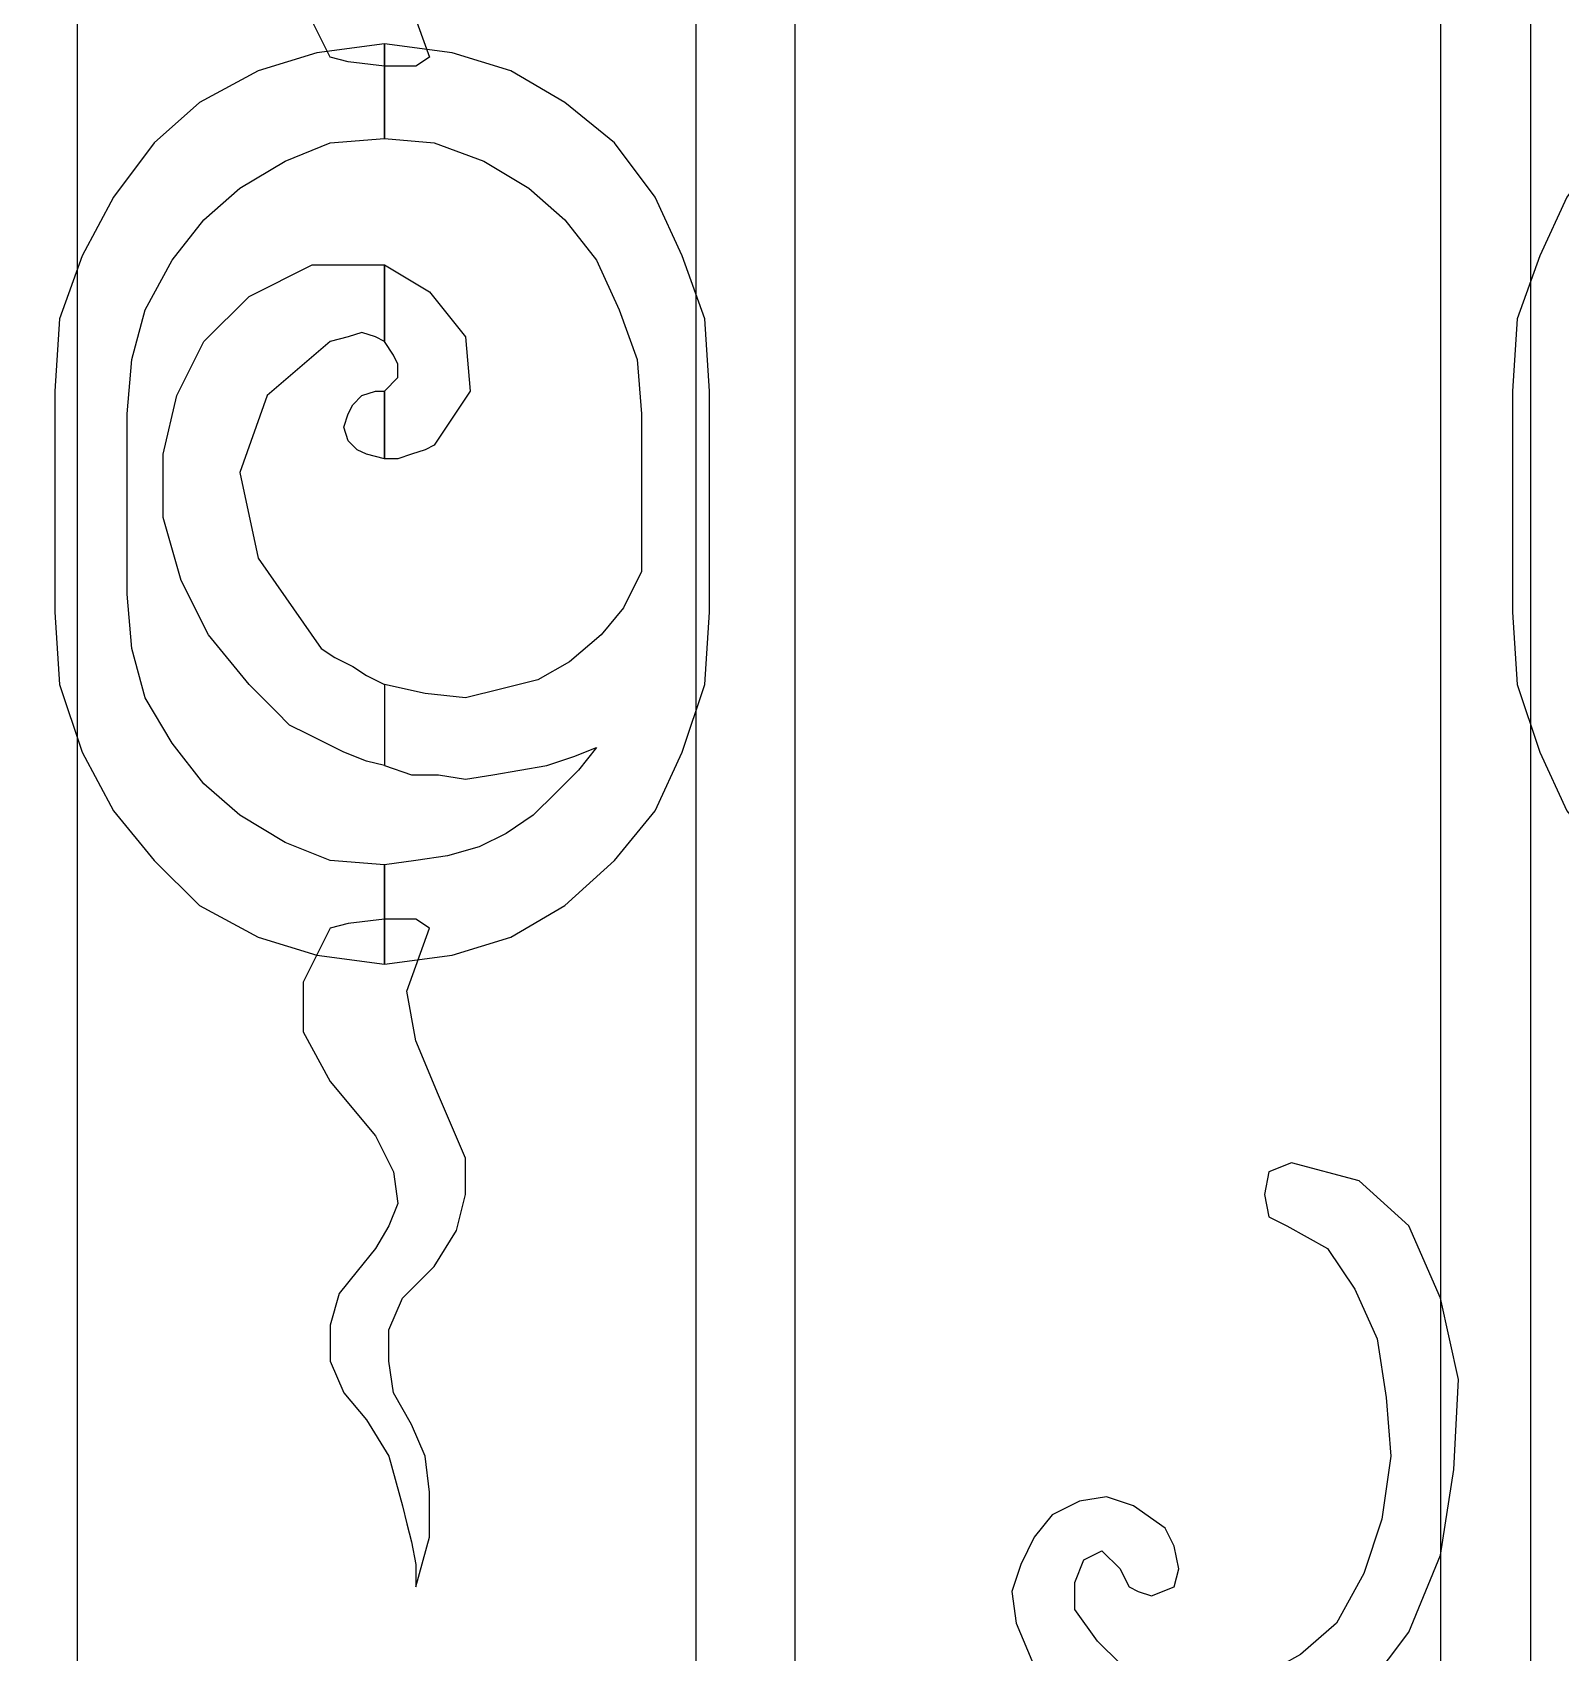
# Model space of a CAD drawing. Header units: centimetres. Extents: x -55 to 55, y -47 to 50.
# Drawn here: x 5.22 to 29.82, y -18.4 to 7.69 of the extents above; entities that cross this region are included whole.
import ezdxf

# ---------------------------------------------------------------- set-up
doc = ezdxf.new("R2010")
doc.units = ezdxf.units.CM
doc.header["$MEASUREMENT"] = 0
doc.layers.add('layer 1', color=7, linetype='Continuous')

msp = doc.modelspace()

# ---------------------------------------------------------------- linework, layer by layer
at = {"layer": 'layer 1', "color": 108}
for points, knots in [([(4.48901, -43.49358), (4.48901, -43.49358), (4.48901, 36.6394), (4.48901, 36.6394), (4.48901, 36.6394), (4.48901, 36.6394), (5.94201, 36.7847), (5.94201, 36.7847), (5.94201, 36.7847), (5.94201, 36.7847), (5.94201, -43.34828), (5.94201, -43.34828), (5.94201, -43.34828), (5.94201, -43.34828), (4.48901, -43.49358), (4.48901, -43.49358)], [0, 0, 0, 0, 0.25, 0.25, 0.25, 0.25, 0.5, 0.5, 0.5, 0.5, 0.75, 0.75, 0.75, 0.75, 1, 1, 1, 1]), ([(15.89506, -43.49358), (15.89506, -43.49358), (15.89506, 36.6394), (15.89506, 36.6394), (15.89506, 36.6394), (15.89506, 36.6394), (17.49336, 36.7847), (17.49336, 36.7847), (17.49336, 36.7847), (17.49336, 36.7847), (17.49336, -43.34828), (17.49336, -43.34828), (17.49336, -43.34828), (17.49336, -43.34828), (15.89506, -43.49358), (15.89506, -43.49358)], [0, 0, 0, 0, 0.25, 0.25, 0.25, 0.25, 0.5, 0.5, 0.5, 0.5, 0.75, 0.75, 0.75, 0.75, 1, 1, 1, 1]), ([(27.88232, -43.49358), (27.88232, -43.49358), (27.88232, 36.6394), (27.88232, 36.6394), (27.88232, 36.6394), (27.88232, 36.6394), (29.33532, 36.7847), (29.33532, 36.7847), (29.33532, 36.7847), (29.33532, 36.7847), (29.33532, -43.34828), (29.33532, -43.34828), (29.33532, -43.34828), (29.33532, -43.34828), (27.88232, -43.49358), (27.88232, -43.49358)], [0, 0, 0, 0, 0.25, 0.25, 0.25, 0.25, 0.5, 0.5, 0.5, 0.5, 0.75, 0.75, 0.75, 0.75, 1, 1, 1, 1]), ([(12.18991, 10.99394), (12.18991, 10.99394), (12.18991, 11.57514), (12.18991, 11.57514), (12.18991, 11.57514), (12.18991, 11.57514), (12.04461, 12.15634), (12.04461, 12.15634), (12.04461, 12.15634), (12.04461, 12.15634), (11.68136, 12.73754), (11.68136, 12.73754), (11.68136, 12.73754), (11.68136, 12.73754), (11.17281, 13.24609), (11.17281, 13.24609), (11.17281, 13.24609), (11.17281, 13.24609), (10.95486, 13.75464), (10.95486, 13.75464), (10.95486, 13.75464), (10.95486, 13.75464), (10.95486, 14.26319), (10.95486, 14.26319), (10.95486, 14.26319), (10.95486, 14.26319), (11.02751, 14.77174), (11.02751, 14.77174), (11.02751, 14.77174), (11.02751, 14.77174), (11.31811, 15.28029), (11.31811, 15.28029), (11.31811, 15.28029), (11.31811, 15.28029), (11.53606, 15.78884), (11.53606, 15.78884), (11.53606, 15.78884), (11.53606, 15.78884), (11.60871, 16.44269), (11.60871, 16.44269), (11.60871, 16.44269), (11.60871, 16.44269), (11.60871, 17.16919), (11.60871, 17.16919), (11.60871, 17.16919), (11.60871, 17.16919), (11.39076, 17.96834), (11.39076, 17.96834), (11.39076, 17.96834), (11.39076, 17.96834), (11.39076, 17.53244), (11.39076, 17.53244), (11.39076, 17.53244), (11.39076, 17.53244), (11.31811, 17.16919), (11.31811, 17.16919), (11.31811, 17.16919), (11.31811, 17.16919), (11.24546, 16.87859), (11.24546, 16.87859), (11.24546, 16.87859), (11.24546, 16.87859), (11.17281, 16.58799), (11.17281, 16.58799), (11.17281, 16.58799), (11.17281, 16.58799), (10.95486, 15.78884), (10.95486, 15.78884), (10.95486, 15.78884), (10.95486, 15.78884), (10.59161, 15.28029), (10.59161, 15.28029), (10.59161, 15.28029), (10.59161, 15.28029), (10.22836, 14.77174), (10.22836, 14.77174), (10.22836, 14.77174), (10.22836, 14.77174), (10.01041, 14.26319), (10.01041, 14.26319), (10.01041, 14.26319), (10.01041, 14.26319), (10.01041, 13.68199), (10.01041, 13.68199), (10.01041, 13.68199), (10.01041, 13.68199), (10.15571, 13.17344), (10.15571, 13.17344), (10.15571, 13.17344), (10.15571, 13.17344), (10.44631, 12.81019), (10.44631, 12.81019), (10.44631, 12.81019), (10.44631, 12.81019), (10.73691, 12.44694), (10.73691, 12.44694), (10.73691, 12.44694), (10.73691, 12.44694), (10.95486, 12.08369), (10.95486, 12.08369), (10.95486, 12.08369), (10.95486, 12.08369), (11.10016, 11.72044), (11.10016, 11.72044), (11.10016, 11.72044), (11.10016, 11.72044), (11.02751, 11.21189), (11.02751, 11.21189), (11.02751, 11.21189), (11.02751, 11.21189), (10.73691, 10.63069), (10.73691, 10.63069), (10.73691, 10.63069), (10.73691, 10.63069), (10.01041, 9.75889), (10.01041, 9.75889), (10.01041, 9.75889), (10.01041, 9.75889), (9.57451, 8.95974), (9.57451, 8.95974), (9.57451, 8.95974), (9.57451, 8.95974), (9.57451, 8.16059), (9.57451, 8.16059), (9.57451, 8.16059), (9.57451, 8.16059), (10.01041, 7.28879), (10.01041, 7.28879), (10.01041, 7.28879), (10.01041, 7.28879), (10.30101, 7.21614), (10.30101, 7.21614), (10.30101, 7.21614), (10.30101, 7.21614), (10.88221, 7.14349), (10.88221, 7.14349), (10.88221, 7.14349), (10.88221, 7.14349), (11.39076, 7.14349), (11.39076, 7.14349), (11.39076, 7.14349), (11.39076, 7.14349), (11.60871, 7.28879), (11.60871, 7.28879), (11.60871, 7.28879), (11.60871, 7.28879), (11.24546, 8.30589), (11.24546, 8.30589), (11.24546, 8.30589), (11.24546, 8.30589), (11.39076, 9.17769), (11.39076, 9.17769), (11.39076, 9.17769), (11.39076, 9.17769), (11.75401, 9.97684), (11.75401, 9.97684), (11.75401, 9.97684), (11.75401, 9.97684), (12.18991, 10.99394), (12.18991, 10.99394)], [0, 0, 0, 0, 0.025, 0.025, 0.025, 0.025, 0.05, 0.05, 0.05, 0.05, 0.075, 0.075, 0.075, 0.075, 0.1, 0.1, 0.1, 0.1, 0.125, 0.125, 0.125, 0.125, 0.15, 0.15, 0.15, 0.15, 0.175, 0.175, 0.175, 0.175, 0.2, 0.2, 0.2, 0.2, 0.225, 0.225, 0.225, 0.225, 0.25, 0.25, 0.25, 0.25, 0.275, 0.275, 0.275, 0.275, 0.3, 0.3, 0.3, 0.3, 0.325, 0.325, 0.325, 0.325, 0.35, 0.35, 0.35, 0.35, 0.375, 0.375, 0.375, 0.375, 0.4, 0.4, 0.4, 0.4, 0.425, 0.425, 0.425, 0.425, 0.45, 0.45, 0.45, 0.45, 0.475, 0.475, 0.475, 0.475, 0.5, 0.5, 0.5, 0.5, 0.525, 0.525, 0.525, 0.525, 0.55, 0.55, 0.55, 0.55, 0.575, 0.575, 0.575, 0.575, 0.6, 0.6, 0.6, 0.6, 0.625, 0.625, 0.625, 0.625, 0.65, 0.65, 0.65, 0.65, 0.675, 0.675, 0.675, 0.675, 0.7, 0.7, 0.7, 0.7, 0.725, 0.725, 0.725, 0.725, 0.75, 0.75, 0.75, 0.75, 0.775, 0.775, 0.775, 0.775, 0.8, 0.8, 0.8, 0.8, 0.825, 0.825, 0.825, 0.825, 0.85, 0.85, 0.85, 0.85, 0.875, 0.875, 0.875, 0.875, 0.9, 0.9, 0.9, 0.9, 0.925, 0.925, 0.925, 0.925, 0.95, 0.95, 0.95, 0.95, 0.975, 0.975, 0.975, 0.975, 1, 1, 1, 1]), ([(10.88221, -7.31386), (10.88221, -7.31386), (9.79246, -7.16856), (9.79246, -7.16856), (9.79246, -7.16856), (9.79246, -7.16856), (8.84801, -6.87796), (8.84801, -6.87796), (8.84801, -6.87796), (8.84801, -6.87796), (7.90356, -6.36941), (7.90356, -6.36941), (7.90356, -6.36941), (7.90356, -6.36941), (7.17706, -5.64291), (7.17706, -5.64291), (7.17706, -5.64291), (7.17706, -5.64291), (6.52321, -4.84376), (6.52321, -4.84376), (6.52321, -4.84376), (6.52321, -4.84376), (6.01466, -3.89931), (6.01466, -3.89931), (6.01466, -3.89931), (6.01466, -3.89931), (5.65141, -2.80956), (5.65141, -2.80956), (5.65141, -2.80956), (5.65141, -2.80956), (5.57876, -1.64716), (5.57876, -1.64716), (5.57876, -1.64716), (5.57876, -1.64716), (5.57876, 1.91269), (5.57876, 1.91269), (5.57876, 1.91269), (5.57876, 1.91269), (5.65141, 3.07509), (5.65141, 3.07509), (5.65141, 3.07509), (5.65141, 3.07509), (6.01466, 4.09219), (6.01466, 4.09219), (6.01466, 4.09219), (6.01466, 4.09219), (6.52321, 5.03664), (6.52321, 5.03664), (6.52321, 5.03664), (6.52321, 5.03664), (7.17706, 5.90844), (7.17706, 5.90844), (7.17706, 5.90844), (7.17706, 5.90844), (7.90356, 6.56229), (7.90356, 6.56229), (7.90356, 6.56229), (7.90356, 6.56229), (8.84801, 7.07084), (8.84801, 7.07084), (8.84801, 7.07084), (8.84801, 7.07084), (9.79246, 7.36144), (9.79246, 7.36144), (9.79246, 7.36144), (9.79246, 7.36144), (10.88221, 7.50674), (10.88221, 7.50674), (10.88221, 7.50674), (10.88221, 7.50674), (10.88221, 5.98109), (10.88221, 5.98109), (10.88221, 5.98109), (10.88221, 5.98109), (10.01041, 5.90844), (10.01041, 5.90844), (10.01041, 5.90844), (10.01041, 5.90844), (9.28391, 5.61784), (9.28391, 5.61784), (9.28391, 5.61784), (9.28391, 5.61784), (8.55741, 5.18194), (8.55741, 5.18194), (8.55741, 5.18194), (8.55741, 5.18194), (7.97621, 4.67339), (7.97621, 4.67339), (7.97621, 4.67339), (7.97621, 4.67339), (7.46766, 4.01954), (7.46766, 4.01954), (7.46766, 4.01954), (7.46766, 4.01954), (7.03176, 3.22039), (7.03176, 3.22039), (7.03176, 3.22039), (7.03176, 3.22039), (6.81381, 2.42124), (6.81381, 2.42124), (6.81381, 2.42124), (6.81381, 2.42124), (6.74116, 1.54944), (6.74116, 1.54944), (6.74116, 1.54944), (6.74116, 1.54944), (6.74116, -1.35656), (6.74116, -1.35656), (6.74116, -1.35656), (6.74116, -1.35656), (6.81381, -2.22836), (6.81381, -2.22836), (6.81381, -2.22836), (6.81381, -2.22836), (7.03176, -3.02751), (7.03176, -3.02751), (7.03176, -3.02751), (7.03176, -3.02751), (7.46766, -3.75401), (7.46766, -3.75401), (7.46766, -3.75401), (7.46766, -3.75401), (7.97621, -4.40786), (7.97621, -4.40786), (7.97621, -4.40786), (7.97621, -4.40786), (8.55741, -4.91641), (8.55741, -4.91641), (8.55741, -4.91641), (8.55741, -4.91641), (9.28391, -5.35231), (9.28391, -5.35231), (9.28391, -5.35231), (9.28391, -5.35231), (10.01041, -5.64291), (10.01041, -5.64291), (10.01041, -5.64291), (10.01041, -5.64291), (10.88221, -5.71556), (10.88221, -5.71556), (10.88221, -5.71556), (10.88221, -5.71556), (10.88221, -7.31386), (10.88221, -7.31386), (10.88221, -7.31386), (10.88221, -7.31386), (10.88221, -7.31386), (10.88221, -7.31386)], [0, 0, 0, 0, 0.02702703, 0.02702703, 0.02702703, 0.02702703, 0.05405405, 0.05405405, 0.05405405, 0.05405405, 0.08108108, 0.08108108, 0.08108108, 0.08108108, 0.10810811, 0.10810811, 0.10810811, 0.10810811, 0.13513514, 0.13513514, 0.13513514, 0.13513514, 0.16216216, 0.16216216, 0.16216216, 0.16216216, 0.18918919, 0.18918919, 0.18918919, 0.18918919, 0.21621622, 0.21621622, 0.21621622, 0.21621622, 0.24324324, 0.24324324, 0.24324324, 0.24324324, 0.27027027, 0.27027027, 0.27027027, 0.27027027, 0.2972973, 0.2972973, 0.2972973, 0.2972973, 0.32432432, 0.32432432, 0.32432432, 0.32432432, 0.35135135, 0.35135135, 0.35135135, 0.35135135, 0.37837838, 0.37837838, 0.37837838, 0.37837838, 0.40540541, 0.40540541, 0.40540541, 0.40540541, 0.43243243, 0.43243243, 0.43243243, 0.43243243, 0.45945946, 0.45945946, 0.45945946, 0.45945946, 0.48648649, 0.48648649, 0.48648649, 0.48648649, 0.51351351, 0.51351351, 0.51351351, 0.51351351, 0.54054054, 0.54054054, 0.54054054, 0.54054054, 0.56756757, 0.56756757, 0.56756757, 0.56756757, 0.59459459, 0.59459459, 0.59459459, 0.59459459, 0.62162162, 0.62162162, 0.62162162, 0.62162162, 0.64864865, 0.64864865, 0.64864865, 0.64864865, 0.67567568, 0.67567568, 0.67567568, 0.67567568, 0.7027027, 0.7027027, 0.7027027, 0.7027027, 0.72972973, 0.72972973, 0.72972973, 0.72972973, 0.75675676, 0.75675676, 0.75675676, 0.75675676, 0.78378378, 0.78378378, 0.78378378, 0.78378378, 0.81081081, 0.81081081, 0.81081081, 0.81081081, 0.83783784, 0.83783784, 0.83783784, 0.83783784, 0.86486486, 0.86486486, 0.86486486, 0.86486486, 0.89189189, 0.89189189, 0.89189189, 0.89189189, 0.91891892, 0.91891892, 0.91891892, 0.91891892, 0.94594595, 0.94594595, 0.94594595, 0.94594595, 0.97297297, 0.97297297, 0.97297297, 0.97297297, 1, 1, 1, 1]), ([(10.88221, 7.50674), (10.88221, 7.50674), (11.97196, 7.36144), (11.97196, 7.36144), (11.97196, 7.36144), (11.97196, 7.36144), (12.91641, 7.07084), (12.91641, 7.07084), (12.91641, 7.07084), (12.91641, 7.07084), (13.78821, 6.56229), (13.78821, 6.56229), (13.78821, 6.56229), (13.78821, 6.56229), (14.58736, 5.90844), (14.58736, 5.90844), (14.58736, 5.90844), (14.58736, 5.90844), (15.24121, 5.03664), (15.24121, 5.03664), (15.24121, 5.03664), (15.24121, 5.03664), (15.67711, 4.09219), (15.67711, 4.09219), (15.67711, 4.09219), (15.67711, 4.09219), (16.04036, 3.07509), (16.04036, 3.07509), (16.04036, 3.07509), (16.04036, 3.07509), (16.11301, 1.91269), (16.11301, 1.91269), (16.11301, 1.91269), (16.11301, 1.91269), (16.11301, -1.64716), (16.11301, -1.64716), (16.11301, -1.64716), (16.11301, -1.64716), (16.04036, -2.80956), (16.04036, -2.80956), (16.04036, -2.80956), (16.04036, -2.80956), (15.67711, -3.89931), (15.67711, -3.89931), (15.67711, -3.89931), (15.67711, -3.89931), (15.24121, -4.84376), (15.24121, -4.84376), (15.24121, -4.84376), (15.24121, -4.84376), (14.58736, -5.64291), (14.58736, -5.64291), (14.58736, -5.64291), (14.58736, -5.64291), (13.78821, -6.36941), (13.78821, -6.36941), (13.78821, -6.36941), (13.78821, -6.36941), (12.91641, -6.87796), (12.91641, -6.87796), (12.91641, -6.87796), (12.91641, -6.87796), (11.97196, -7.16856), (11.97196, -7.16856), (11.97196, -7.16856), (11.97196, -7.16856), (10.88221, -7.31386), (10.88221, -7.31386), (10.88221, -7.31386), (10.88221, -7.31386), (10.88221, -5.71556), (10.88221, -5.71556), (10.88221, -5.71556), (10.88221, -5.71556), (11.39076, -5.64291), (11.39076, -5.64291), (11.39076, -5.64291), (11.39076, -5.64291), (11.89931, -5.57026), (11.89931, -5.57026), (11.89931, -5.57026), (11.89931, -5.57026), (12.40786, -5.42496), (12.40786, -5.42496), (12.40786, -5.42496), (12.40786, -5.42496), (12.84376, -5.20701), (12.84376, -5.20701), (12.84376, -5.20701), (12.84376, -5.20701), (13.27966, -4.91641), (13.27966, -4.91641), (13.27966, -4.91641), (13.27966, -4.91641), (13.64291, -4.55316), (13.64291, -4.55316), (13.64291, -4.55316), (13.64291, -4.55316), (14.00616, -4.18991), (14.00616, -4.18991), (14.00616, -4.18991), (14.00616, -4.18991), (14.29676, -3.82666), (14.29676, -3.82666), (14.29676, -3.82666), (14.29676, -3.82666), (13.93351, -3.97196), (13.93351, -3.97196), (13.93351, -3.97196), (13.93351, -3.97196), (13.49761, -4.11726), (13.49761, -4.11726), (13.49761, -4.11726), (13.49761, -4.11726), (13.06171, -4.18991), (13.06171, -4.18991), (13.06171, -4.18991), (13.06171, -4.18991), (12.62581, -4.26256), (12.62581, -4.26256), (12.62581, -4.26256), (12.62581, -4.26256), (12.18991, -4.33521), (12.18991, -4.33521), (12.18991, -4.33521), (12.18991, -4.33521), (11.75401, -4.26256), (11.75401, -4.26256), (11.75401, -4.26256), (11.75401, -4.26256), (11.31811, -4.26256), (11.31811, -4.26256), (11.31811, -4.26256), (11.31811, -4.26256), (10.88221, -4.11726), (10.88221, -4.11726), (10.88221, -4.11726), (10.88221, -4.11726), (10.88221, -2.80956), (10.88221, -2.80956), (10.88221, -2.80956), (10.88221, -2.80956), (11.53606, -2.95486), (11.53606, -2.95486), (11.53606, -2.95486), (11.53606, -2.95486), (12.18991, -3.02751), (12.18991, -3.02751), (12.18991, -3.02751), (12.18991, -3.02751), (12.77111, -2.88221), (12.77111, -2.88221), (12.77111, -2.88221), (12.77111, -2.88221), (13.35231, -2.73691), (13.35231, -2.73691), (13.35231, -2.73691), (13.35231, -2.73691), (13.86086, -2.44631), (13.86086, -2.44631), (13.86086, -2.44631), (13.86086, -2.44631), (14.36941, -2.01041), (14.36941, -2.01041), (14.36941, -2.01041), (14.36941, -2.01041), (14.73266, -1.57451), (14.73266, -1.57451), (14.73266, -1.57451), (14.73266, -1.57451), (15.02326, -0.99331), (15.02326, -0.99331), (15.02326, -0.99331), (15.02326, -0.99331), (15.02326, 1.54944), (15.02326, 1.54944), (15.02326, 1.54944), (15.02326, 1.54944), (14.95061, 2.42124), (14.95061, 2.42124), (14.95061, 2.42124), (14.95061, 2.42124), (14.66001, 3.22039), (14.66001, 3.22039), (14.66001, 3.22039), (14.66001, 3.22039), (14.29676, 4.01954), (14.29676, 4.01954), (14.29676, 4.01954), (14.29676, 4.01954), (13.78821, 4.67339), (13.78821, 4.67339), (13.78821, 4.67339), (13.78821, 4.67339), (13.20701, 5.18194), (13.20701, 5.18194), (13.20701, 5.18194), (13.20701, 5.18194), (12.48051, 5.61784), (12.48051, 5.61784), (12.48051, 5.61784), (12.48051, 5.61784), (11.68136, 5.90844), (11.68136, 5.90844), (11.68136, 5.90844), (11.68136, 5.90844), (10.88221, 5.98109), (10.88221, 5.98109), (10.88221, 5.98109), (10.88221, 5.98109), (10.88221, 7.50674), (10.88221, 7.50674), (10.88221, 7.50674), (10.88221, 7.50674), (10.88221, 7.50674), (10.88221, 7.50674)], [0, 0, 0, 0, 0.01851852, 0.01851852, 0.01851852, 0.01851852, 0.03703704, 0.03703704, 0.03703704, 0.03703704, 0.05555556, 0.05555556, 0.05555556, 0.05555556, 0.07407407, 0.07407407, 0.07407407, 0.07407407, 0.09259259, 0.09259259, 0.09259259, 0.09259259, 0.11111111, 0.11111111, 0.11111111, 0.11111111, 0.12962963, 0.12962963, 0.12962963, 0.12962963, 0.14814815, 0.14814815, 0.14814815, 0.14814815, 0.16666667, 0.16666667, 0.16666667, 0.16666667, 0.18518519, 0.18518519, 0.18518519, 0.18518519, 0.2037037, 0.2037037, 0.2037037, 0.2037037, 0.22222222, 0.22222222, 0.22222222, 0.22222222, 0.24074074, 0.24074074, 0.24074074, 0.24074074, 0.25925926, 0.25925926, 0.25925926, 0.25925926, 0.27777778, 0.27777778, 0.27777778, 0.27777778, 0.2962963, 0.2962963, 0.2962963, 0.2962963, 0.31481481, 0.31481481, 0.31481481, 0.31481481, 0.33333333, 0.33333333, 0.33333333, 0.33333333, 0.35185185, 0.35185185, 0.35185185, 0.35185185, 0.37037037, 0.37037037, 0.37037037, 0.37037037, 0.38888889, 0.38888889, 0.38888889, 0.38888889, 0.40740741, 0.40740741, 0.40740741, 0.40740741, 0.42592593, 0.42592593, 0.42592593, 0.42592593, 0.44444444, 0.44444444, 0.44444444, 0.44444444, 0.46296296, 0.46296296, 0.46296296, 0.46296296, 0.48148148, 0.48148148, 0.48148148, 0.48148148, 0.5, 0.5, 0.5, 0.5, 0.51851852, 0.51851852, 0.51851852, 0.51851852, 0.53703704, 0.53703704, 0.53703704, 0.53703704, 0.55555556, 0.55555556, 0.55555556, 0.55555556, 0.57407407, 0.57407407, 0.57407407, 0.57407407, 0.59259259, 0.59259259, 0.59259259, 0.59259259, 0.61111111, 0.61111111, 0.61111111, 0.61111111, 0.62962963, 0.62962963, 0.62962963, 0.62962963, 0.64814815, 0.64814815, 0.64814815, 0.64814815, 0.66666667, 0.66666667, 0.66666667, 0.66666667, 0.68518519, 0.68518519, 0.68518519, 0.68518519, 0.7037037, 0.7037037, 0.7037037, 0.7037037, 0.72222222, 0.72222222, 0.72222222, 0.72222222, 0.74074074, 0.74074074, 0.74074074, 0.74074074, 0.75925926, 0.75925926, 0.75925926, 0.75925926, 0.77777778, 0.77777778, 0.77777778, 0.77777778, 0.7962963, 0.7962963, 0.7962963, 0.7962963, 0.81481481, 0.81481481, 0.81481481, 0.81481481, 0.83333333, 0.83333333, 0.83333333, 0.83333333, 0.85185185, 0.85185185, 0.85185185, 0.85185185, 0.87037037, 0.87037037, 0.87037037, 0.87037037, 0.88888889, 0.88888889, 0.88888889, 0.88888889, 0.90740741, 0.90740741, 0.90740741, 0.90740741, 0.92592593, 0.92592593, 0.92592593, 0.92592593, 0.94444444, 0.94444444, 0.94444444, 0.94444444, 0.96296296, 0.96296296, 0.96296296, 0.96296296, 0.98148148, 0.98148148, 0.98148148, 0.98148148, 1, 1, 1, 1]), ([(34.27552, -7.31386), (34.27552, -7.31386), (33.18577, -7.16856), (33.18577, -7.16856), (33.18577, -7.16856), (33.18577, -7.16856), (32.24132, -6.87796), (32.24132, -6.87796), (32.24132, -6.87796), (32.24132, -6.87796), (31.36952, -6.36941), (31.36952, -6.36941), (31.36952, -6.36941), (31.36952, -6.36941), (30.57037, -5.64291), (30.57037, -5.64291), (30.57037, -5.64291), (30.57037, -5.64291), (29.91652, -4.84376), (29.91652, -4.84376), (29.91652, -4.84376), (29.91652, -4.84376), (29.48062, -3.89931), (29.48062, -3.89931), (29.48062, -3.89931), (29.48062, -3.89931), (29.11737, -2.80956), (29.11737, -2.80956), (29.11737, -2.80956), (29.11737, -2.80956), (29.04472, -1.64716), (29.04472, -1.64716), (29.04472, -1.64716), (29.04472, -1.64716), (29.04472, 1.91269), (29.04472, 1.91269), (29.04472, 1.91269), (29.04472, 1.91269), (29.11737, 3.07509), (29.11737, 3.07509), (29.11737, 3.07509), (29.11737, 3.07509), (29.48062, 4.09219), (29.48062, 4.09219), (29.48062, 4.09219), (29.48062, 4.09219), (29.91652, 5.03664), (29.91652, 5.03664), (29.91652, 5.03664), (29.91652, 5.03664), (30.57037, 5.90844), (30.57037, 5.90844), (30.57037, 5.90844), (30.57037, 5.90844), (31.36952, 6.56229), (31.36952, 6.56229), (31.36952, 6.56229), (31.36952, 6.56229), (32.24132, 7.07084), (32.24132, 7.07084), (32.24132, 7.07084), (32.24132, 7.07084), (33.18577, 7.36144), (33.18577, 7.36144), (33.18577, 7.36144), (33.18577, 7.36144), (34.27552, 7.50674), (34.27552, 7.50674), (34.27552, 7.50674), (34.27552, 7.50674), (34.27552, 5.98109), (34.27552, 5.98109), (34.27552, 5.98109), (34.27552, 5.98109), (33.47637, 5.90844), (33.47637, 5.90844), (33.47637, 5.90844), (33.47637, 5.90844), (32.67722, 5.61784), (32.67722, 5.61784), (32.67722, 5.61784), (32.67722, 5.61784), (31.95072, 5.18194), (31.95072, 5.18194), (31.95072, 5.18194), (31.95072, 5.18194), (31.36952, 4.67339), (31.36952, 4.67339), (31.36952, 4.67339), (31.36952, 4.67339), (30.86097, 4.01954), (30.86097, 4.01954), (30.86097, 4.01954), (30.86097, 4.01954), (30.49772, 3.22039), (30.49772, 3.22039), (30.49772, 3.22039), (30.49772, 3.22039), (30.20712, 2.42124), (30.20712, 2.42124), (30.20712, 2.42124), (30.20712, 2.42124), (30.13447, 1.54944), (30.13447, 1.54944), (30.13447, 1.54944), (30.13447, 1.54944), (30.13447, -1.35656), (30.13447, -1.35656), (30.13447, -1.35656), (30.13447, -1.35656), (30.20712, -2.22836), (30.20712, -2.22836), (30.20712, -2.22836), (30.20712, -2.22836), (30.49772, -3.02751), (30.49772, -3.02751), (30.49772, -3.02751), (30.49772, -3.02751), (30.86097, -3.75401), (30.86097, -3.75401), (30.86097, -3.75401), (30.86097, -3.75401), (31.36952, -4.40786), (31.36952, -4.40786), (31.36952, -4.40786), (31.36952, -4.40786), (31.95072, -4.91641), (31.95072, -4.91641), (31.95072, -4.91641), (31.95072, -4.91641), (32.67722, -5.35231), (32.67722, -5.35231), (32.67722, -5.35231), (32.67722, -5.35231), (33.47637, -5.64291), (33.47637, -5.64291), (33.47637, -5.64291), (33.47637, -5.64291), (34.27552, -5.71556), (34.27552, -5.71556), (34.27552, -5.71556), (34.27552, -5.71556), (34.27552, -7.31386), (34.27552, -7.31386), (34.27552, -7.31386), (34.27552, -7.31386), (34.27552, -7.31386), (34.27552, -7.31386)], [0, 0, 0, 0, 0.02702703, 0.02702703, 0.02702703, 0.02702703, 0.05405405, 0.05405405, 0.05405405, 0.05405405, 0.08108108, 0.08108108, 0.08108108, 0.08108108, 0.10810811, 0.10810811, 0.10810811, 0.10810811, 0.13513514, 0.13513514, 0.13513514, 0.13513514, 0.16216216, 0.16216216, 0.16216216, 0.16216216, 0.18918919, 0.18918919, 0.18918919, 0.18918919, 0.21621622, 0.21621622, 0.21621622, 0.21621622, 0.24324324, 0.24324324, 0.24324324, 0.24324324, 0.27027027, 0.27027027, 0.27027027, 0.27027027, 0.2972973, 0.2972973, 0.2972973, 0.2972973, 0.32432432, 0.32432432, 0.32432432, 0.32432432, 0.35135135, 0.35135135, 0.35135135, 0.35135135, 0.37837838, 0.37837838, 0.37837838, 0.37837838, 0.40540541, 0.40540541, 0.40540541, 0.40540541, 0.43243243, 0.43243243, 0.43243243, 0.43243243, 0.45945946, 0.45945946, 0.45945946, 0.45945946, 0.48648649, 0.48648649, 0.48648649, 0.48648649, 0.51351351, 0.51351351, 0.51351351, 0.51351351, 0.54054054, 0.54054054, 0.54054054, 0.54054054, 0.56756757, 0.56756757, 0.56756757, 0.56756757, 0.59459459, 0.59459459, 0.59459459, 0.59459459, 0.62162162, 0.62162162, 0.62162162, 0.62162162, 0.64864865, 0.64864865, 0.64864865, 0.64864865, 0.67567568, 0.67567568, 0.67567568, 0.67567568, 0.7027027, 0.7027027, 0.7027027, 0.7027027, 0.72972973, 0.72972973, 0.72972973, 0.72972973, 0.75675676, 0.75675676, 0.75675676, 0.75675676, 0.78378378, 0.78378378, 0.78378378, 0.78378378, 0.81081081, 0.81081081, 0.81081081, 0.81081081, 0.83783784, 0.83783784, 0.83783784, 0.83783784, 0.86486486, 0.86486486, 0.86486486, 0.86486486, 0.89189189, 0.89189189, 0.89189189, 0.89189189, 0.91891892, 0.91891892, 0.91891892, 0.91891892, 0.94594595, 0.94594595, 0.94594595, 0.94594595, 0.97297297, 0.97297297, 0.97297297, 0.97297297, 1, 1, 1, 1]), ([(10.88221, 3.94689), (10.88221, 3.94689), (10.59161, 3.94689), (10.59161, 3.94689), (10.59161, 3.94689), (10.59161, 3.94689), (10.22836, 3.94689), (10.22836, 3.94689), (10.22836, 3.94689), (10.22836, 3.94689), (9.93776, 3.94689), (9.93776, 3.94689), (9.93776, 3.94689), (9.93776, 3.94689), (9.71981, 3.94689), (9.71981, 3.94689), (9.71981, 3.94689), (9.71981, 3.94689), (8.70271, 3.43834), (8.70271, 3.43834), (8.70271, 3.43834), (8.70271, 3.43834), (7.97621, 2.71184), (7.97621, 2.71184), (7.97621, 2.71184), (7.97621, 2.71184), (7.54031, 1.84004), (7.54031, 1.84004), (7.54031, 1.84004), (7.54031, 1.84004), (7.32236, 0.89559), (7.32236, 0.89559), (7.32236, 0.89559), (7.32236, 0.89559), (7.32236, -0.12151), (7.32236, -0.12151), (7.32236, -0.12151), (7.32236, -0.12151), (7.61296, -1.13861), (7.61296, -1.13861), (7.61296, -1.13861), (7.61296, -1.13861), (8.04886, -2.01041), (8.04886, -2.01041), (8.04886, -2.01041), (8.04886, -2.01041), (8.70271, -2.80956), (8.70271, -2.80956), (8.70271, -2.80956), (8.70271, -2.80956), (8.92066, -3.02751), (8.92066, -3.02751), (8.92066, -3.02751), (8.92066, -3.02751), (9.13861, -3.24546), (9.13861, -3.24546), (9.13861, -3.24546), (9.13861, -3.24546), (9.35656, -3.46341), (9.35656, -3.46341), (9.35656, -3.46341), (9.35656, -3.46341), (9.64716, -3.60871), (9.64716, -3.60871), (9.64716, -3.60871), (9.64716, -3.60871), (9.93776, -3.75401), (9.93776, -3.75401), (9.93776, -3.75401), (9.93776, -3.75401), (10.22836, -3.89931), (10.22836, -3.89931), (10.22836, -3.89931), (10.22836, -3.89931), (10.59161, -4.04461), (10.59161, -4.04461), (10.59161, -4.04461), (10.59161, -4.04461), (10.88221, -4.11726), (10.88221, -4.11726), (10.88221, -4.11726), (10.88221, -4.11726), (10.88221, -2.80956), (10.88221, -2.80956), (10.88221, -2.80956), (10.88221, -2.80956), (10.59161, -2.66426), (10.59161, -2.66426), (10.59161, -2.66426), (10.59161, -2.66426), (10.37366, -2.51896), (10.37366, -2.51896), (10.37366, -2.51896), (10.37366, -2.51896), (10.08306, -2.37366), (10.08306, -2.37366), (10.08306, -2.37366), (10.08306, -2.37366), (9.86511, -2.22836), (9.86511, -2.22836), (9.86511, -2.22836), (9.86511, -2.22836), (8.84801, -0.77536), (8.84801, -0.77536), (8.84801, -0.77536), (8.84801, -0.77536), (8.55741, 0.60499), (8.55741, 0.60499), (8.55741, 0.60499), (8.55741, 0.60499), (8.99331, 1.84004), (8.99331, 1.84004), (8.99331, 1.84004), (8.99331, 1.84004), (10.01041, 2.71184), (10.01041, 2.71184), (10.01041, 2.71184), (10.01041, 2.71184), (10.30101, 2.78449), (10.30101, 2.78449), (10.30101, 2.78449), (10.30101, 2.78449), (10.51896, 2.85714), (10.51896, 2.85714), (10.51896, 2.85714), (10.51896, 2.85714), (10.73691, 2.78449), (10.73691, 2.78449), (10.73691, 2.78449), (10.73691, 2.78449), (10.88221, 2.71184), (10.88221, 2.71184), (10.88221, 2.71184), (10.88221, 2.71184), (10.88221, 3.94689), (10.88221, 3.94689), (10.88221, 3.94689), (10.88221, 3.94689), (10.88221, 3.94689), (10.88221, 3.94689)], [0, 0, 0, 0, 0.02857143, 0.02857143, 0.02857143, 0.02857143, 0.05714286, 0.05714286, 0.05714286, 0.05714286, 0.08571429, 0.08571429, 0.08571429, 0.08571429, 0.11428571, 0.11428571, 0.11428571, 0.11428571, 0.14285714, 0.14285714, 0.14285714, 0.14285714, 0.17142857, 0.17142857, 0.17142857, 0.17142857, 0.2, 0.2, 0.2, 0.2, 0.22857143, 0.22857143, 0.22857143, 0.22857143, 0.25714286, 0.25714286, 0.25714286, 0.25714286, 0.28571429, 0.28571429, 0.28571429, 0.28571429, 0.31428571, 0.31428571, 0.31428571, 0.31428571, 0.34285714, 0.34285714, 0.34285714, 0.34285714, 0.37142857, 0.37142857, 0.37142857, 0.37142857, 0.4, 0.4, 0.4, 0.4, 0.42857143, 0.42857143, 0.42857143, 0.42857143, 0.45714286, 0.45714286, 0.45714286, 0.45714286, 0.48571429, 0.48571429, 0.48571429, 0.48571429, 0.51428571, 0.51428571, 0.51428571, 0.51428571, 0.54285714, 0.54285714, 0.54285714, 0.54285714, 0.57142857, 0.57142857, 0.57142857, 0.57142857, 0.6, 0.6, 0.6, 0.6, 0.62857143, 0.62857143, 0.62857143, 0.62857143, 0.65714286, 0.65714286, 0.65714286, 0.65714286, 0.68571429, 0.68571429, 0.68571429, 0.68571429, 0.71428571, 0.71428571, 0.71428571, 0.71428571, 0.74285714, 0.74285714, 0.74285714, 0.74285714, 0.77142857, 0.77142857, 0.77142857, 0.77142857, 0.8, 0.8, 0.8, 0.8, 0.82857143, 0.82857143, 0.82857143, 0.82857143, 0.85714286, 0.85714286, 0.85714286, 0.85714286, 0.88571429, 0.88571429, 0.88571429, 0.88571429, 0.91428571, 0.91428571, 0.91428571, 0.91428571, 0.94285714, 0.94285714, 0.94285714, 0.94285714, 0.97142857, 0.97142857, 0.97142857, 0.97142857, 1, 1, 1, 1]), ([(10.88221, 0.82294), (10.88221, 0.82294), (11.10016, 0.82294), (11.10016, 0.82294), (11.10016, 0.82294), (11.10016, 0.82294), (11.31811, 0.89559), (11.31811, 0.89559), (11.31811, 0.89559), (11.31811, 0.89559), (11.53606, 0.96824), (11.53606, 0.96824), (11.53606, 0.96824), (11.53606, 0.96824), (11.68136, 1.04089), (11.68136, 1.04089), (11.68136, 1.04089), (11.68136, 1.04089), (12.26256, 1.91269), (12.26256, 1.91269), (12.26256, 1.91269), (12.26256, 1.91269), (12.18991, 2.78449), (12.18991, 2.78449), (12.18991, 2.78449), (12.18991, 2.78449), (11.60871, 3.51099), (11.60871, 3.51099), (11.60871, 3.51099), (11.60871, 3.51099), (10.88221, 3.94689), (10.88221, 3.94689), (10.88221, 3.94689), (10.88221, 3.94689), (10.88221, 2.71184), (10.88221, 2.71184), (10.88221, 2.71184), (10.88221, 2.71184), (11.02751, 2.49389), (11.02751, 2.49389), (11.02751, 2.49389), (11.02751, 2.49389), (11.10016, 2.34859), (11.10016, 2.34859), (11.10016, 2.34859), (11.10016, 2.34859), (11.10016, 2.13064), (11.10016, 2.13064), (11.10016, 2.13064), (11.10016, 2.13064), (10.88221, 1.91269), (10.88221, 1.91269), (10.88221, 1.91269), (10.88221, 1.91269), (10.88221, 0.82294), (10.88221, 0.82294)], [0, 0, 0, 0, 0.07142857, 0.07142857, 0.07142857, 0.07142857, 0.14285714, 0.14285714, 0.14285714, 0.14285714, 0.21428571, 0.21428571, 0.21428571, 0.21428571, 0.28571429, 0.28571429, 0.28571429, 0.28571429, 0.35714286, 0.35714286, 0.35714286, 0.35714286, 0.42857143, 0.42857143, 0.42857143, 0.42857143, 0.5, 0.5, 0.5, 0.5, 0.57142857, 0.57142857, 0.57142857, 0.57142857, 0.64285714, 0.64285714, 0.64285714, 0.64285714, 0.71428571, 0.71428571, 0.71428571, 0.71428571, 0.78571429, 0.78571429, 0.78571429, 0.78571429, 0.85714286, 0.85714286, 0.85714286, 0.85714286, 0.92857143, 0.92857143, 0.92857143, 0.92857143, 1, 1, 1, 1]), ([(10.88221, 1.91269), (10.88221, 1.91269), (10.88221, 1.91269), (10.88221, 1.91269), (10.88221, 1.91269), (10.88221, 1.91269), (10.80956, 1.91269), (10.80956, 1.91269), (10.80956, 1.91269), (10.80956, 1.91269), (10.73691, 1.91269), (10.73691, 1.91269), (10.73691, 1.91269), (10.73691, 1.91269), (10.73691, 1.91269), (10.73691, 1.91269), (10.73691, 1.91269), (10.73691, 1.91269), (10.51896, 1.84004), (10.51896, 1.84004), (10.51896, 1.84004), (10.51896, 1.84004), (10.37366, 1.69474), (10.37366, 1.69474), (10.37366, 1.69474), (10.37366, 1.69474), (10.30101, 1.54944), (10.30101, 1.54944), (10.30101, 1.54944), (10.30101, 1.54944), (10.22836, 1.33149), (10.22836, 1.33149), (10.22836, 1.33149), (10.22836, 1.33149), (10.30101, 1.11354), (10.30101, 1.11354), (10.30101, 1.11354), (10.30101, 1.11354), (10.44631, 0.96824), (10.44631, 0.96824), (10.44631, 0.96824), (10.44631, 0.96824), (10.59161, 0.89559), (10.59161, 0.89559), (10.59161, 0.89559), (10.59161, 0.89559), (10.88221, 0.82294), (10.88221, 0.82294), (10.88221, 0.82294), (10.88221, 0.82294), (10.88221, 1.91269), (10.88221, 1.91269)], [0, 0, 0, 0, 0.07692308, 0.07692308, 0.07692308, 0.07692308, 0.15384615, 0.15384615, 0.15384615, 0.15384615, 0.23076923, 0.23076923, 0.23076923, 0.23076923, 0.30769231, 0.30769231, 0.30769231, 0.30769231, 0.38461538, 0.38461538, 0.38461538, 0.38461538, 0.46153846, 0.46153846, 0.46153846, 0.46153846, 0.53846154, 0.53846154, 0.53846154, 0.53846154, 0.61538462, 0.61538462, 0.61538462, 0.61538462, 0.69230769, 0.69230769, 0.69230769, 0.69230769, 0.76923077, 0.76923077, 0.76923077, 0.76923077, 0.84615385, 0.84615385, 0.84615385, 0.84615385, 0.92307692, 0.92307692, 0.92307692, 0.92307692, 1, 1, 1, 1]), ([(12.18991, -10.43781), (12.18991, -10.43781), (12.18991, -11.01901), (12.18991, -11.01901), (12.18991, -11.01901), (12.18991, -11.01901), (12.04461, -11.60022), (12.04461, -11.60022), (12.04461, -11.60022), (12.04461, -11.60022), (11.68136, -12.18142), (11.68136, -12.18142), (11.68136, -12.18142), (11.68136, -12.18142), (11.17281, -12.68997), (11.17281, -12.68997), (11.17281, -12.68997), (11.17281, -12.68997), (10.95486, -13.19852), (10.95486, -13.19852), (10.95486, -13.19852), (10.95486, -13.19852), (10.95486, -13.70707), (10.95486, -13.70707), (10.95486, -13.70707), (10.95486, -13.70707), (11.02751, -14.21562), (11.02751, -14.21562), (11.02751, -14.21562), (11.02751, -14.21562), (11.31811, -14.72417), (11.31811, -14.72417), (11.31811, -14.72417), (11.31811, -14.72417), (11.53606, -15.23272), (11.53606, -15.23272), (11.53606, -15.23272), (11.53606, -15.23272), (11.60871, -15.81392), (11.60871, -15.81392), (11.60871, -15.81392), (11.60871, -15.81392), (11.60871, -16.54042), (11.60871, -16.54042), (11.60871, -16.54042), (11.60871, -16.54042), (11.39076, -17.33957), (11.39076, -17.33957), (11.39076, -17.33957), (11.39076, -17.33957), (11.39076, -16.97632), (11.39076, -16.97632), (11.39076, -16.97632), (11.39076, -16.97632), (11.31811, -16.61307), (11.31811, -16.61307), (11.31811, -16.61307), (11.31811, -16.61307), (11.24546, -16.32247), (11.24546, -16.32247), (11.24546, -16.32247), (11.24546, -16.32247), (11.17281, -16.03187), (11.17281, -16.03187), (11.17281, -16.03187), (11.17281, -16.03187), (10.95486, -15.23272), (10.95486, -15.23272), (10.95486, -15.23272), (10.95486, -15.23272), (10.59161, -14.65152), (10.59161, -14.65152), (10.59161, -14.65152), (10.59161, -14.65152), (10.22836, -14.21562), (10.22836, -14.21562), (10.22836, -14.21562), (10.22836, -14.21562), (10.01041, -13.70707), (10.01041, -13.70707), (10.01041, -13.70707), (10.01041, -13.70707), (10.01041, -13.12587), (10.01041, -13.12587), (10.01041, -13.12587), (10.01041, -13.12587), (10.15571, -12.61732), (10.15571, -12.61732), (10.15571, -12.61732), (10.15571, -12.61732), (10.44631, -12.25407), (10.44631, -12.25407), (10.44631, -12.25407), (10.44631, -12.25407), (10.73691, -11.89082), (10.73691, -11.89082), (10.73691, -11.89082), (10.73691, -11.89082), (10.95486, -11.52757), (10.95486, -11.52757), (10.95486, -11.52757), (10.95486, -11.52757), (11.10016, -11.16432), (11.10016, -11.16432), (11.10016, -11.16432), (11.10016, -11.16432), (11.02751, -10.65576), (11.02751, -10.65576), (11.02751, -10.65576), (11.02751, -10.65576), (10.73691, -10.07456), (10.73691, -10.07456), (10.73691, -10.07456), (10.73691, -10.07456), (10.01041, -9.20276), (10.01041, -9.20276), (10.01041, -9.20276), (10.01041, -9.20276), (9.57451, -8.40361), (9.57451, -8.40361), (9.57451, -8.40361), (9.57451, -8.40361), (9.57451, -7.60446), (9.57451, -7.60446), (9.57451, -7.60446), (9.57451, -7.60446), (10.01041, -6.73266), (10.01041, -6.73266), (10.01041, -6.73266), (10.01041, -6.73266), (10.30101, -6.66001), (10.30101, -6.66001), (10.30101, -6.66001), (10.30101, -6.66001), (10.88221, -6.58736), (10.88221, -6.58736), (10.88221, -6.58736), (10.88221, -6.58736), (11.39076, -6.58736), (11.39076, -6.58736), (11.39076, -6.58736), (11.39076, -6.58736), (11.60871, -6.73266), (11.60871, -6.73266), (11.60871, -6.73266), (11.60871, -6.73266), (11.24546, -7.74976), (11.24546, -7.74976), (11.24546, -7.74976), (11.24546, -7.74976), (11.39076, -8.54891), (11.39076, -8.54891), (11.39076, -8.54891), (11.39076, -8.54891), (11.75401, -9.42071), (11.75401, -9.42071), (11.75401, -9.42071), (11.75401, -9.42071), (12.18991, -10.43781), (12.18991, -10.43781)], [0, 0, 0, 0, 0.025, 0.025, 0.025, 0.025, 0.05, 0.05, 0.05, 0.05, 0.075, 0.075, 0.075, 0.075, 0.1, 0.1, 0.1, 0.1, 0.125, 0.125, 0.125, 0.125, 0.15, 0.15, 0.15, 0.15, 0.175, 0.175, 0.175, 0.175, 0.2, 0.2, 0.2, 0.2, 0.225, 0.225, 0.225, 0.225, 0.25, 0.25, 0.25, 0.25, 0.275, 0.275, 0.275, 0.275, 0.3, 0.3, 0.3, 0.3, 0.325, 0.325, 0.325, 0.325, 0.35, 0.35, 0.35, 0.35, 0.375, 0.375, 0.375, 0.375, 0.4, 0.4, 0.4, 0.4, 0.425, 0.425, 0.425, 0.425, 0.45, 0.45, 0.45, 0.45, 0.475, 0.475, 0.475, 0.475, 0.5, 0.5, 0.5, 0.5, 0.525, 0.525, 0.525, 0.525, 0.55, 0.55, 0.55, 0.55, 0.575, 0.575, 0.575, 0.575, 0.6, 0.6, 0.6, 0.6, 0.625, 0.625, 0.625, 0.625, 0.65, 0.65, 0.65, 0.65, 0.675, 0.675, 0.675, 0.675, 0.7, 0.7, 0.7, 0.7, 0.725, 0.725, 0.725, 0.725, 0.75, 0.75, 0.75, 0.75, 0.775, 0.775, 0.775, 0.775, 0.8, 0.8, 0.8, 0.8, 0.825, 0.825, 0.825, 0.825, 0.85, 0.85, 0.85, 0.85, 0.875, 0.875, 0.875, 0.875, 0.9, 0.9, 0.9, 0.9, 0.925, 0.925, 0.925, 0.925, 0.95, 0.95, 0.95, 0.95, 0.975, 0.975, 0.975, 0.975, 1, 1, 1, 1]), ([(22.72416, -17.04897), (22.72416, -17.04897), (22.43356, -16.75837), (22.43356, -16.75837), (22.43356, -16.75837), (22.43356, -16.75837), (22.14296, -16.90367), (22.14296, -16.90367), (22.14296, -16.90367), (22.14296, -16.90367), (21.99766, -17.26692), (21.99766, -17.26692), (21.99766, -17.26692), (21.99766, -17.26692), (21.99766, -17.70282), (21.99766, -17.70282), (21.99766, -17.70282), (21.99766, -17.70282), (22.36091, -18.21137), (22.36091, -18.21137), (22.36091, -18.21137), (22.36091, -18.21137), (22.72416, -18.57462), (22.72416, -18.57462), (22.72416, -18.57462), (22.72416, -18.57462), (23.23271, -18.86522), (23.23271, -18.86522), (23.23271, -18.86522), (23.23271, -18.86522), (23.81391, -18.93787), (23.81391, -18.93787), (23.81391, -18.93787), (23.81391, -18.93787), (24.39512, -18.93787), (24.39512, -18.93787), (24.39512, -18.93787), (24.39512, -18.93787), (24.97632, -18.79257), (24.97632, -18.79257), (24.97632, -18.79257), (24.97632, -18.79257), (25.63017, -18.42932), (25.63017, -18.42932), (25.63017, -18.42932), (25.63017, -18.42932), (26.21137, -17.92077), (26.21137, -17.92077), (26.21137, -17.92077), (26.21137, -17.92077), (26.64727, -17.12162), (26.64727, -17.12162), (26.64727, -17.12162), (26.64727, -17.12162), (26.93787, -16.24982), (26.93787, -16.24982), (26.93787, -16.24982), (26.93787, -16.24982), (27.08317, -15.23272), (27.08317, -15.23272), (27.08317, -15.23272), (27.08317, -15.23272), (27.01052, -14.28827), (27.01052, -14.28827), (27.01052, -14.28827), (27.01052, -14.28827), (26.86522, -13.34382), (26.86522, -13.34382), (26.86522, -13.34382), (26.86522, -13.34382), (26.50197, -12.54467), (26.50197, -12.54467), (26.50197, -12.54467), (26.50197, -12.54467), (26.06607, -11.89082), (26.06607, -11.89082), (26.06607, -11.89082), (26.06607, -11.89082), (25.41222, -11.52757), (25.41222, -11.52757), (25.41222, -11.52757), (25.41222, -11.52757), (25.12162, -11.38227), (25.12162, -11.38227), (25.12162, -11.38227), (25.12162, -11.38227), (25.04897, -11.01901), (25.04897, -11.01901), (25.04897, -11.01901), (25.04897, -11.01901), (25.12162, -10.65576), (25.12162, -10.65576), (25.12162, -10.65576), (25.12162, -10.65576), (25.48487, -10.51046), (25.48487, -10.51046), (25.48487, -10.51046), (25.48487, -10.51046), (26.57462, -10.80106), (26.57462, -10.80106), (26.57462, -10.80106), (26.57462, -10.80106), (27.37377, -11.52757), (27.37377, -11.52757), (27.37377, -11.52757), (27.37377, -11.52757), (27.88232, -12.68997), (27.88232, -12.68997), (27.88232, -12.68997), (27.88232, -12.68997), (28.17292, -13.99767), (28.17292, -13.99767), (28.17292, -13.99767), (28.17292, -13.99767), (28.10027, -15.45067), (28.10027, -15.45067), (28.10027, -15.45067), (28.10027, -15.45067), (27.88232, -16.83102), (27.88232, -16.83102), (27.88232, -16.83102), (27.88232, -16.83102), (27.37377, -18.06607), (27.37377, -18.06607), (27.37377, -18.06607), (27.37377, -18.06607), (26.71992, -18.93787), (26.71992, -18.93787), (26.71992, -18.93787), (26.71992, -18.93787), (26.06607, -19.44642), (26.06607, -19.44642), (26.06607, -19.44642), (26.06607, -19.44642), (25.26692, -19.73702), (25.26692, -19.73702), (25.26692, -19.73702), (25.26692, -19.73702), (24.39512, -19.95497), (24.39512, -19.95497), (24.39512, -19.95497), (24.39512, -19.95497), (23.59596, -19.95497), (23.59596, -19.95497), (23.59596, -19.95497), (23.59596, -19.95497), (22.72416, -19.80967), (22.72416, -19.80967), (22.72416, -19.80967), (22.72416, -19.80967), (21.99766, -19.44642), (21.99766, -19.44642), (21.99766, -19.44642), (21.99766, -19.44642), (21.41646, -18.79257), (21.41646, -18.79257), (21.41646, -18.79257), (21.41646, -18.79257), (21.05321, -17.92077), (21.05321, -17.92077), (21.05321, -17.92077), (21.05321, -17.92077), (20.98056, -17.41222), (20.98056, -17.41222), (20.98056, -17.41222), (20.98056, -17.41222), (21.12586, -16.97632), (21.12586, -16.97632), (21.12586, -16.97632), (21.12586, -16.97632), (21.34381, -16.54042), (21.34381, -16.54042), (21.34381, -16.54042), (21.34381, -16.54042), (21.63441, -16.17717), (21.63441, -16.17717), (21.63441, -16.17717), (21.63441, -16.17717), (22.07031, -15.95922), (22.07031, -15.95922), (22.07031, -15.95922), (22.07031, -15.95922), (22.50621, -15.88657), (22.50621, -15.88657), (22.50621, -15.88657), (22.50621, -15.88657), (22.94211, -16.03187), (22.94211, -16.03187), (22.94211, -16.03187), (22.94211, -16.03187), (23.45066, -16.39512), (23.45066, -16.39512), (23.45066, -16.39512), (23.45066, -16.39512), (23.59596, -16.68572), (23.59596, -16.68572), (23.59596, -16.68572), (23.59596, -16.68572), (23.66861, -17.04897), (23.66861, -17.04897), (23.66861, -17.04897), (23.66861, -17.04897), (23.59596, -17.33957), (23.59596, -17.33957), (23.59596, -17.33957), (23.59596, -17.33957), (23.23271, -17.48487), (23.23271, -17.48487), (23.23271, -17.48487), (23.23271, -17.48487), (23.01476, -17.41222), (23.01476, -17.41222), (23.01476, -17.41222), (23.01476, -17.41222), (22.86946, -17.33957), (22.86946, -17.33957), (22.86946, -17.33957), (22.86946, -17.33957), (22.79681, -17.19427), (22.79681, -17.19427), (22.79681, -17.19427), (22.79681, -17.19427), (22.72416, -17.04897), (22.72416, -17.04897)], [0, 0, 0, 0, 0.01785714, 0.01785714, 0.01785714, 0.01785714, 0.03571429, 0.03571429, 0.03571429, 0.03571429, 0.05357143, 0.05357143, 0.05357143, 0.05357143, 0.07142857, 0.07142857, 0.07142857, 0.07142857, 0.08928571, 0.08928571, 0.08928571, 0.08928571, 0.10714286, 0.10714286, 0.10714286, 0.10714286, 0.125, 0.125, 0.125, 0.125, 0.14285714, 0.14285714, 0.14285714, 0.14285714, 0.16071429, 0.16071429, 0.16071429, 0.16071429, 0.17857143, 0.17857143, 0.17857143, 0.17857143, 0.19642857, 0.19642857, 0.19642857, 0.19642857, 0.21428571, 0.21428571, 0.21428571, 0.21428571, 0.23214286, 0.23214286, 0.23214286, 0.23214286, 0.25, 0.25, 0.25, 0.25, 0.26785714, 0.26785714, 0.26785714, 0.26785714, 0.28571429, 0.28571429, 0.28571429, 0.28571429, 0.30357143, 0.30357143, 0.30357143, 0.30357143, 0.32142857, 0.32142857, 0.32142857, 0.32142857, 0.33928571, 0.33928571, 0.33928571, 0.33928571, 0.35714286, 0.35714286, 0.35714286, 0.35714286, 0.375, 0.375, 0.375, 0.375, 0.39285714, 0.39285714, 0.39285714, 0.39285714, 0.41071429, 0.41071429, 0.41071429, 0.41071429, 0.42857143, 0.42857143, 0.42857143, 0.42857143, 0.44642857, 0.44642857, 0.44642857, 0.44642857, 0.46428571, 0.46428571, 0.46428571, 0.46428571, 0.48214286, 0.48214286, 0.48214286, 0.48214286, 0.5, 0.5, 0.5, 0.5, 0.51785714, 0.51785714, 0.51785714, 0.51785714, 0.53571429, 0.53571429, 0.53571429, 0.53571429, 0.55357143, 0.55357143, 0.55357143, 0.55357143, 0.57142857, 0.57142857, 0.57142857, 0.57142857, 0.58928571, 0.58928571, 0.58928571, 0.58928571, 0.60714286, 0.60714286, 0.60714286, 0.60714286, 0.625, 0.625, 0.625, 0.625, 0.64285714, 0.64285714, 0.64285714, 0.64285714, 0.66071429, 0.66071429, 0.66071429, 0.66071429, 0.67857143, 0.67857143, 0.67857143, 0.67857143, 0.69642857, 0.69642857, 0.69642857, 0.69642857, 0.71428571, 0.71428571, 0.71428571, 0.71428571, 0.73214286, 0.73214286, 0.73214286, 0.73214286, 0.75, 0.75, 0.75, 0.75, 0.76785714, 0.76785714, 0.76785714, 0.76785714, 0.78571429, 0.78571429, 0.78571429, 0.78571429, 0.80357143, 0.80357143, 0.80357143, 0.80357143, 0.82142857, 0.82142857, 0.82142857, 0.82142857, 0.83928571, 0.83928571, 0.83928571, 0.83928571, 0.85714286, 0.85714286, 0.85714286, 0.85714286, 0.875, 0.875, 0.875, 0.875, 0.89285714, 0.89285714, 0.89285714, 0.89285714, 0.91071429, 0.91071429, 0.91071429, 0.91071429, 0.92857143, 0.92857143, 0.92857143, 0.92857143, 0.94642857, 0.94642857, 0.94642857, 0.94642857, 0.96428571, 0.96428571, 0.96428571, 0.96428571, 0.98214286, 0.98214286, 0.98214286, 0.98214286, 1, 1, 1, 1])]:
    msp.add_open_spline(points, degree=3, knots=knots, dxfattribs=at)

doc.saveas('drawing.dxf')
